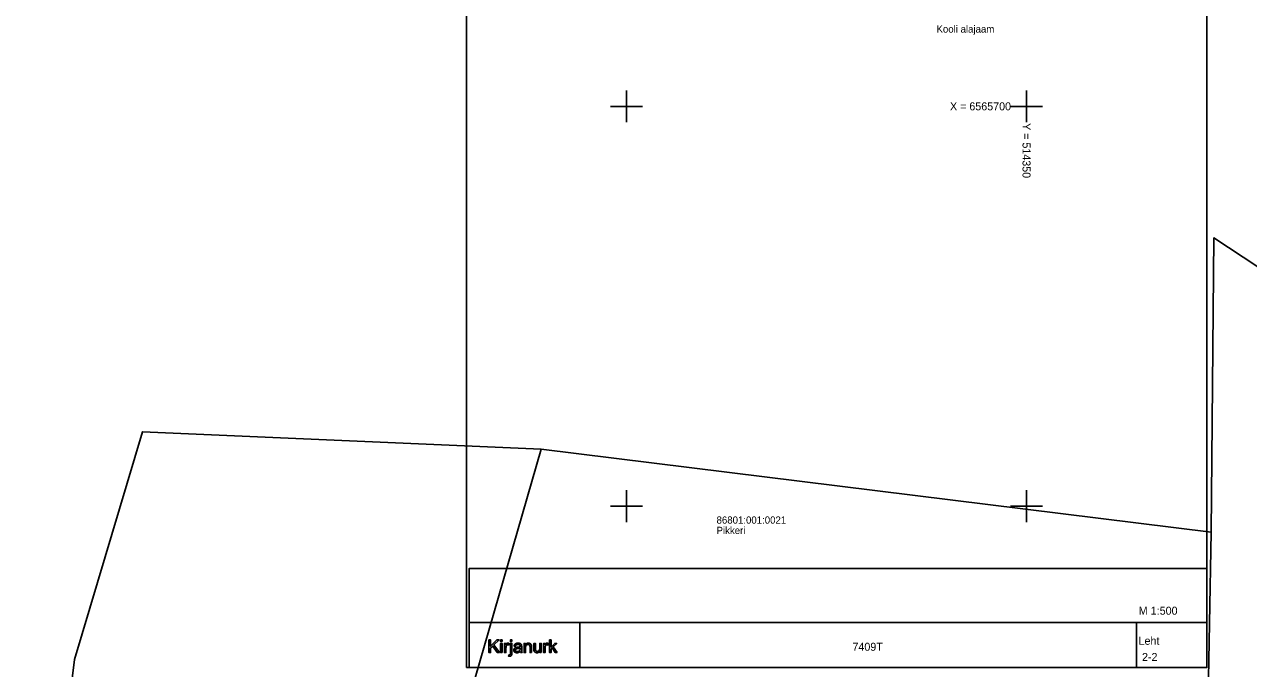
# Model space of a CAD drawing. Extents: x 509423 to 515872, y 6565457 to 6567315.
# Drawn here: x 514224.8 to 514377.7, y 6565629.7 to 6565710.2 of the extents above; entities that cross this region are included whole.
import ezdxf

# ---------------------------------------------------------------- set-up
doc = ezdxf.new("R2010")
doc.units = 0
for name, color, linetype in [('PIIR', 7, 'Continuous'), ('VORK', 7, 'Continuous'), ('VORMISTUS', 7, 'Continuous')]:
    doc.layers.add(name, color=color, linetype=linetype)

msp = doc.modelspace()

# ---------------------------------------------------------------- linework, layer by layer
at = {"layer": 'PIIR'}
msp.add_lwpolyline([(514401.27, 6565665.17), (514373.39, 6565683.54), (514373.09, 6565646.76), (514289.37, 6565657.13), (514239.53, 6565659.3), (514231.04, 6565630.81), (514227.15, 6565598.95), (514225.43, 6565569.07), (514154.31, 6565550.32), (514114.66, 6565553.56), (514137.46, 6565760.29), (514142.46, 6565788.48), (514148.48, 6565815.51)], dxfattribs=at)
msp.add_lwpolyline([(514225.43, 6565569.07), (514227.15, 6565598.95), (514278.39, 6565596.57), (514281.12, 6565628.54), (514289.37, 6565657.13), (514373.09, 6565646.76), (514372.01, 6565589.64), (514417.15, 6565584.34), (514418.76, 6565661.13), (514528.27, 6565665.77), (514551.44, 6565666.75), (514538.5, 6565649.27), (514507.46, 6565617.2), (514502.68, 6565602.52), (514504.74, 6565585.13), (514512.11, 6565564.89), (514532.8, 6565541.23), (514537.39, 6565529.38), (514534.8, 6565516.77), (514515.35, 6565502.75), (514486.85, 6565482.47), (514472.45, 6565470.33), (514450.57, 6565471.19), (514246.57, 6565479.22)], close=True, dxfattribs=at)
at = {"layer": 'VORK'}
for p, q in [((514300, 6565702), (514300, 6565698)), ((514350, 6565702), (514350, 6565698)), ((514298, 6565700), (514302, 6565700)), ((514348, 6565700), (514352, 6565700)), ((514300, 6565652), (514300, 6565648)), ((514350, 6565652), (514350, 6565648)), ((514298, 6565650), (514302, 6565650)), ((514348, 6565650), (514352, 6565650))]:
    msp.add_line(p, q, dxfattribs=at)
at = {"layer": 'VORMISTUS'}
for p, q in [((514294.18, 6565635.41), (514294.17, 6565629.81)), ((514363.73, 6565635.45), (514363.73, 6565629.81))]:
    msp.add_line(p, q, dxfattribs=at)
for points in [[(514280.03, 6565629.81), (514280.03, 6565772.81), (514372.53, 6565772.81), (514372.53, 6565629.81)], [(514372.53, 6565629.81), (514280.34, 6565629.81), (514280.34, 6565642.18), (514372.53, 6565642.18)], [(514372.53, 6565635.45), (514280.34, 6565635.45), (514280.34, 6565629.81), (514372.53, 6565629.81)]]:
    msp.add_lwpolyline(points, close=True, dxfattribs=at)
for points in [[(514284.13, 6565631.69), (514283.44, 6565632.63), (514284.1, 6565633.26), (514283.82, 6565633.26), (514283.04, 6565632.48), (514283.04, 6565633.26), (514282.83, 6565633.26), (514282.83, 6565631.69), (514283.04, 6565631.69), (514283.04, 6565632.23), (514283.3, 6565632.49), (514283.86, 6565631.69), (514284.13, 6565631.69)], [(514284.48, 6565633.05), (514284.48, 6565633.26), (514284.28, 6565633.26), (514284.28, 6565633.05), (514284.48, 6565633.05)], [(514285.7, 6565633.05), (514285.7, 6565633.26), (514285.51, 6565633.26), (514285.51, 6565633.05), (514285.7, 6565633.05)], [(514291.34, 6565631.69), (514290.86, 6565632.41), (514291.3, 6565632.83), (514291.05, 6565632.83), (514290.59, 6565632.37), (514290.59, 6565633.26), (514290.4, 6565633.26), (514290.4, 6565631.69), (514290.59, 6565631.69), (514290.59, 6565632.14), (514290.73, 6565632.27), (514291.11, 6565631.69), (514291.34, 6565631.69)], [(514284.48, 6565631.69), (514284.48, 6565632.83), (514284.28, 6565632.83), (514284.28, 6565631.69), (514284.48, 6565631.69)], [(514284.95, 6565632.66), (514284.94, 6565632.66), (514284.94, 6565632.83), (514284.77, 6565632.83), (514284.77, 6565631.69), (514284.96, 6565631.69), (514284.96, 6565632.29)], [(514285.3, 6565631.41), (514285.26, 6565631.25)], [(514285.32, 6565632.62), (514285.39, 6565632.79)], [(514285.7, 6565631.63), (514285.7, 6565632.83), (514285.51, 6565632.83), (514285.51, 6565631.63)], [(514285.96, 6565632.5), (514286.15, 6565632.48)], [(514286.56, 6565632.37), (514286.38, 6565632.35)], [(514286.73, 6565632.26), (514286.73, 6565632.19)], [(514286.78, 6565631.69), (514286.98, 6565631.69)], [(514286.92, 6565632.17), (514286.92, 6565632.43)], [(514287.4, 6565632.67), (514287.39, 6565632.67), (514287.39, 6565632.83), (514287.22, 6565632.83), (514287.22, 6565631.69), (514287.41, 6565631.69), (514287.41, 6565632.31)], [(514287.96, 6565632.38), (514287.96, 6565631.69), (514288.15, 6565631.69)], [(514288.15, 6565631.69), (514288.15, 6565632.39)], [(514288.63, 6565632.2), (514288.63, 6565632.83), (514288.44, 6565632.83), (514288.44, 6565632.12)], [(514289.37, 6565631.69), (514289.37, 6565632.83), (514289.17, 6565632.83), (514289.17, 6565632.22)], [(514289.19, 6565631.86), (514289.19, 6565631.86), (514289.19, 6565631.69), (514289.37, 6565631.69)], [(514289.84, 6565632.66), (514289.84, 6565632.66), (514289.84, 6565632.83), (514289.66, 6565632.83), (514289.66, 6565631.69), (514289.85, 6565631.69), (514289.85, 6565632.29)], [(514290.21, 6565632.62), (514290.28, 6565632.79)]]:
    msp.add_lwpolyline(points, dxfattribs=at)
for points in [[(514285.19, 6565632.86), (514285.04, 6565632.86), (514284.95, 6565632.66)], [(514284.96, 6565632.29), (514284.96, 6565632.46), (514285.02, 6565632.56)], [(514285.02, 6565632.56), (514285.07, 6565632.66), (514285.18, 6565632.66)], [(514285.18, 6565632.66), (514285.25, 6565632.66), (514285.32, 6565632.62)], [(514285.39, 6565632.79), (514285.29, 6565632.86), (514285.19, 6565632.86)], [(514285.39, 6565631.4), (514285.35, 6565631.4), (514285.3, 6565631.41)], [(514285.48, 6565631.44), (514285.45, 6565631.4), (514285.39, 6565631.4)], [(514285.51, 6565631.63), (514285.51, 6565631.48), (514285.48, 6565631.44)], [(514285.61, 6565631.29), (514285.67, 6565631.35), (514285.68, 6565631.43)], [(514285.68, 6565631.43), (514285.7, 6565631.51), (514285.7, 6565631.63)], [(514286.03, 6565632.22), (514285.93, 6565632.13), (514285.93, 6565631.99)], [(514285.93, 6565631.99), (514285.93, 6565631.84), (514286.04, 6565631.75)], [(514286.12, 6565632.77), (514286, 6565632.68), (514285.96, 6565632.5)], [(514286.38, 6565632.35), (514286.13, 6565632.32), (514286.03, 6565632.22)], [(514286.04, 6565631.75), (514286.14, 6565631.66), (514286.32, 6565631.66)], [(514286.48, 6565632.86), (514286.25, 6565632.86), (514286.12, 6565632.77)], [(514286.14, 6565632), (514286.14, 6565632.15), (514286.36, 6565632.18)], [(514286.2, 6565631.87), (514286.14, 6565631.92), (514286.14, 6565632)], [(514286.15, 6565632.48), (514286.18, 6565632.6), (514286.25, 6565632.65)], [(514286.37, 6565631.81), (514286.26, 6565631.81), (514286.2, 6565631.87)], [(514286.25, 6565632.65), (514286.33, 6565632.7), (514286.45, 6565632.7)], [(514286.32, 6565631.66), (514286.55, 6565631.66), (514286.74, 6565631.83)], [(514286.36, 6565632.18), (514286.58, 6565632.21), (514286.73, 6565632.26)], [(514286.62, 6565631.9), (514286.51, 6565631.81), (514286.37, 6565631.81)], [(514286.45, 6565632.7), (514286.55, 6565632.7), (514286.61, 6565632.67)], [(514286.78, 6565632.79), (514286.68, 6565632.86), (514286.48, 6565632.86)], [(514286.73, 6565632.41), (514286.66, 6565632.39), (514286.56, 6565632.37)], [(514286.61, 6565632.67), (514286.66, 6565632.65), (514286.69, 6565632.61)], [(514286.73, 6565632.19), (514286.73, 6565631.99), (514286.62, 6565631.9)], [(514286.69, 6565632.61), (514286.72, 6565632.57), (514286.72, 6565632.54)], [(514286.72, 6565632.54), (514286.73, 6565632.5), (514286.73, 6565632.41)], [(514286.74, 6565631.83), (514286.75, 6565631.74), (514286.78, 6565631.69)], [(514286.9, 6565632.65), (514286.88, 6565632.73), (514286.78, 6565632.79)], [(514286.92, 6565632.43), (514286.92, 6565632.56), (514286.9, 6565632.65)], [(514286.93, 6565631.85), (514286.92, 6565631.93), (514286.92, 6565632.17)], [(514286.98, 6565631.69), (514286.94, 6565631.77), (514286.93, 6565631.85)], [(514287.55, 6565632.81), (514287.46, 6565632.76), (514287.4, 6565632.67)], [(514287.41, 6565632.31), (514287.41, 6565632.45), (514287.45, 6565632.53)], [(514287.45, 6565632.53), (514287.48, 6565632.6), (514287.56, 6565632.65)], [(514287.76, 6565632.86), (514287.64, 6565632.86), (514287.55, 6565632.81)], [(514287.56, 6565632.65), (514287.63, 6565632.69), (514287.72, 6565632.69)], [(514287.72, 6565632.69), (514287.83, 6565632.69), (514287.89, 6565632.62)], [(514287.94, 6565632.82), (514287.85, 6565632.86), (514287.76, 6565632.86)], [(514287.89, 6565632.62), (514287.96, 6565632.56), (514287.96, 6565632.38)], [(514288.07, 6565632.73), (514288.02, 6565632.79), (514287.94, 6565632.82)], [(514288.14, 6565632.59), (514288.12, 6565632.66), (514288.07, 6565632.73)], [(514288.15, 6565632.39), (514288.15, 6565632.52), (514288.14, 6565632.59)], [(514288.44, 6565632.12), (514288.44, 6565631.97), (514288.47, 6565631.87)], [(514288.47, 6565631.87), (514288.51, 6565631.77), (514288.61, 6565631.72)], [(514288.61, 6565631.72), (514288.71, 6565631.66), (514288.83, 6565631.66)], [(514288.65, 6565631.98), (514288.63, 6565632.05), (514288.63, 6565632.2)], [(514288.72, 6565631.87), (514288.66, 6565631.91), (514288.65, 6565631.98)], [(514288.87, 6565631.83), (514288.78, 6565631.83), (514288.72, 6565631.87)], [(514288.83, 6565631.66), (514289.06, 6565631.66), (514289.19, 6565631.86)], [(514289.08, 6565631.91), (514288.98, 6565631.83), (514288.87, 6565631.83)], [(514289.17, 6565632.22), (514289.17, 6565631.98), (514289.08, 6565631.91)], [(514290.08, 6565632.86), (514289.93, 6565632.86), (514289.84, 6565632.66)], [(514289.85, 6565632.29), (514289.85, 6565632.46), (514289.91, 6565632.56)], [(514289.91, 6565632.56), (514289.96, 6565632.66), (514290.07, 6565632.66)], [(514290.07, 6565632.66), (514290.14, 6565632.66), (514290.21, 6565632.62)], [(514290.28, 6565632.79), (514290.18, 6565632.86), (514290.08, 6565632.86)], [(514285.26, 6565631.25), (514285.33, 6565631.23), (514285.41, 6565631.23)], [(514285.41, 6565631.23), (514285.54, 6565631.23), (514285.61, 6565631.29)]]:
    msp.add_open_spline(points, degree=2, dxfattribs=at)

# ---------------------------------------------------------------- texts
at = {"layer": 'PIIR'}
for s, p in [('Kooli alajaam', (514338.75, 6565709.22)), ('86801:001:0021', (514311.27, 6565647.81)), ('Pikkeri', (514311.27, 6565646.51))]:
    msp.add_text(s, height=0.9, dxfattribs=at).set_placement(p)
at = {"layer": 'VORK'}
msp.add_text('X = 6565700', height=1, dxfattribs=at).set_placement((514340.44, 6565699.5))
msp.add_text('Y = 514350 ', height=1, rotation=270, dxfattribs=at).set_placement((514349.5, 6565697.9))
at = {"layer": 'VORMISTUS'}
for s, p in [('M 1:', (514364.02, 6565636.42)), ('500', (514366.64, 6565636.42)), ('Leht', (514364, 6565632.66)), ('2-2', (514364.43, 6565630.63))]:
    msp.add_text(s, height=1, dxfattribs=at).set_placement(p)
msp.add_text('7409T', height=1, rotation=359.9974, dxfattribs=at).set_placement((514328.25, 6565631.91))

doc.saveas('drawing.dxf')
